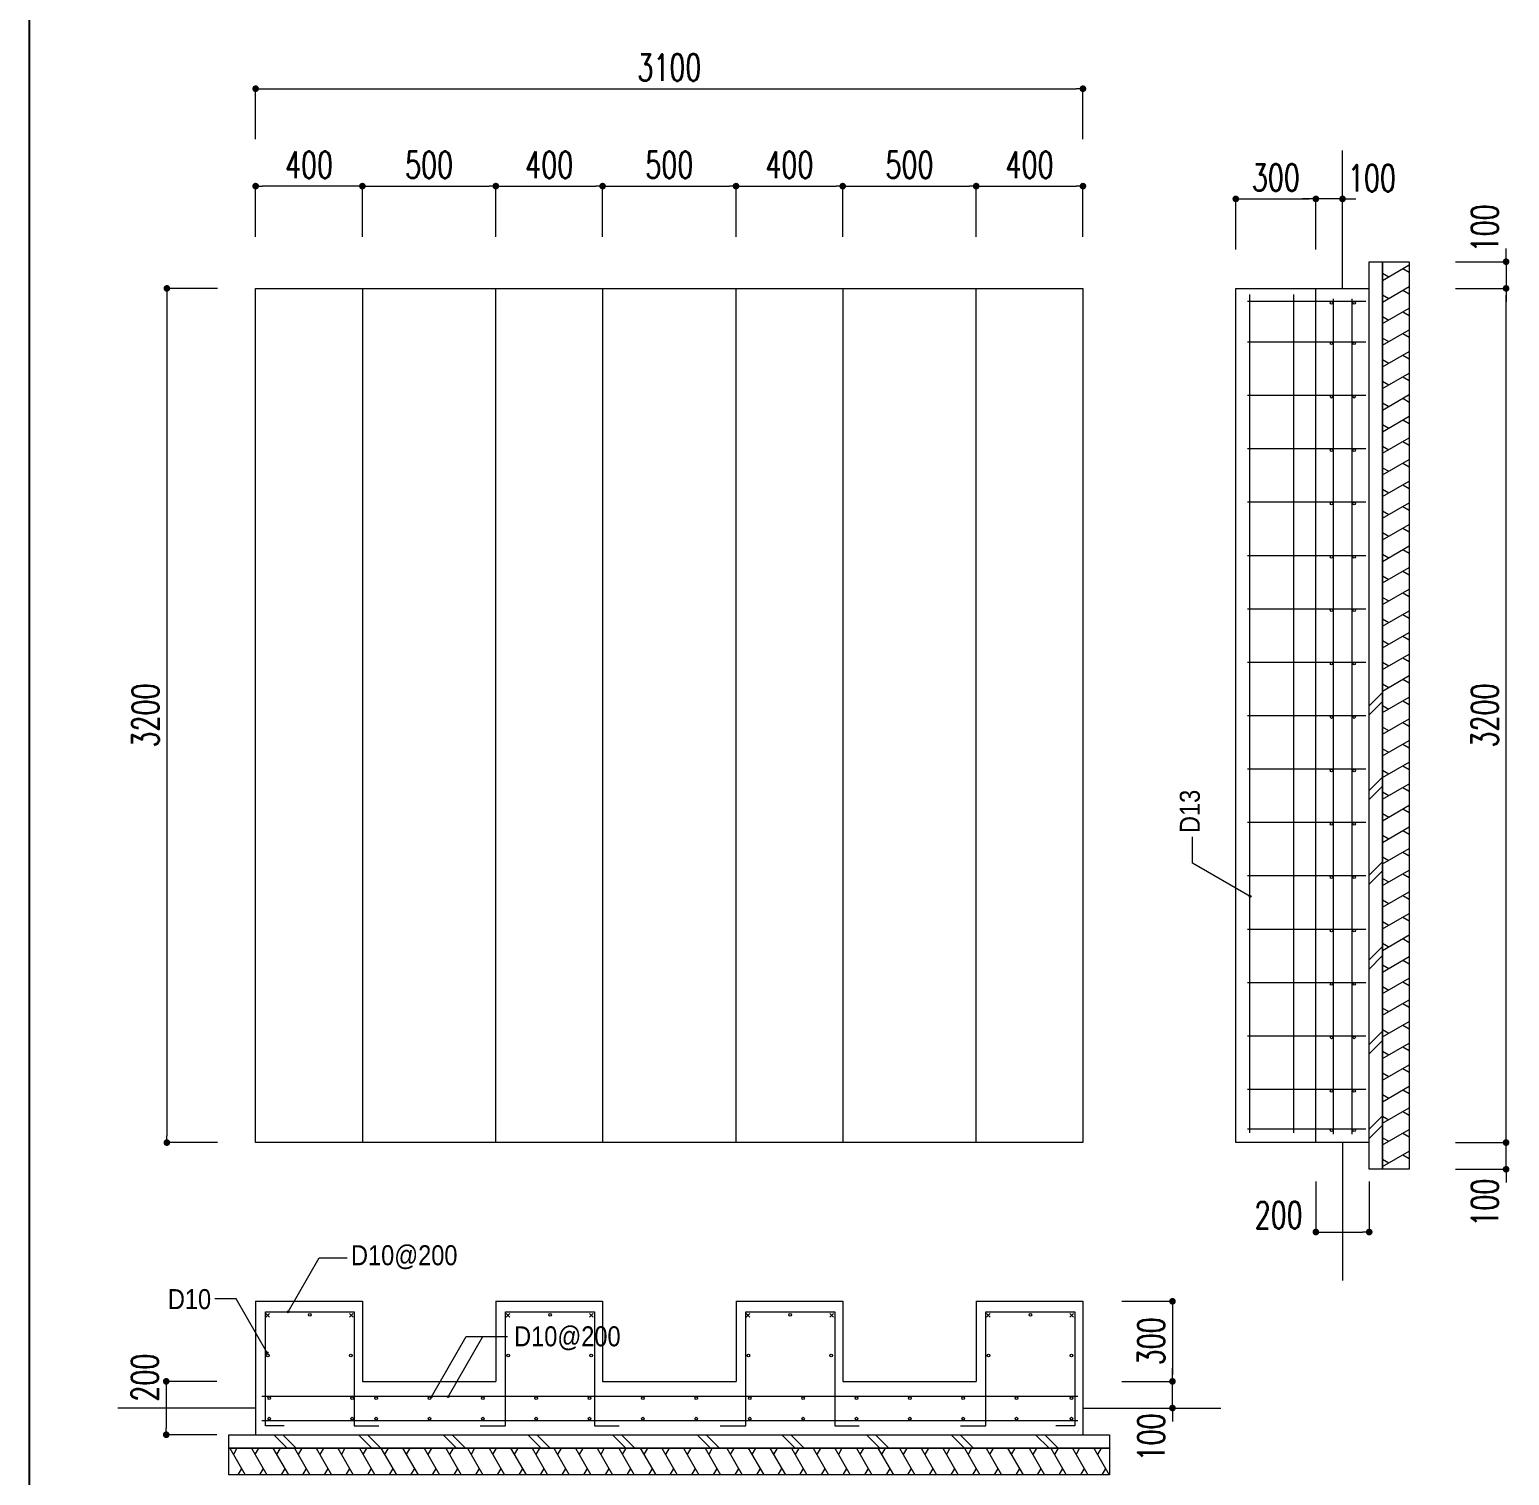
# Model space of a CAD drawing. Header units: millimetres. Extents: x 3721 to 423725, y 3529 to 115772.
# Drawn here: x 118230 to 140410, y 70087 to 91752 of the extents above; entities that cross this region are included whole.
import ezdxf
from ezdxf.enums import TextEntityAlignment as Align

# ---------------------------------------------------------------- set-up
doc = ezdxf.new("R2010")
doc.units = ezdxf.units.MM
doc.header["$LTSCALE"] = 0.2
doc.header["$PDMODE"] = 1
doc.linetypes.add('HIDDEN', pattern=[0.375, 0.25, -0.125])
doc.layers.get('Defpoints').update_dxf_attribs({"color": 40})
doc.layers.add('A_タイトル枠', color=7, linetype='Continuous')
for name, color, linetype, lineweight, true_color in [('A_寸法', 1, 'Continuous', 9, 0xff0000), ('改修範囲', 1, 'Continuous', 9, 0xff0000), ('改修記述', 1, 'Continuous', 9, 0xff0000)]:
    doc.layers.add(name, color=color, linetype=linetype, lineweight=lineweight, true_color=true_color)
doc.styles.add('Dim', font='simplex.shx', dxfattribs={"width": 0.7, "bigfont": 'extfont2.shx'})
doc.styles.add('スタイル1', font='MS PGothic.ttf')
doc.dimstyles.new('1-200', dxfattribs={"dimscale": 200, "dimtxt": 3, "dimasz": 1, "dimexe": 1, "dimexo": 1, "dimgap": 1, "dimtad": 1, "dimdec": 0, "dimtxsty": 'Dim', "dimblk": 'DOT', "dimcen": 2.5, "dimadec": 0, "dimazin": 0, "dimtfac": 1, "dimtdec": 0, "dimtix": 1, "dimtmove": 2, "dimatfit": 3, "dimldrblk": '引出線', "dimfxl": 1, "dimlwd": -1, "dimlwe": -1, "dimarcsym": 0})

# ---------------------------------------------------------------- blocks, each defined once
blk = doc.blocks.new('_Dot')
at = {"color": 0, "linetype": 'ByBlock', "lineweight": -2}
blk.add_line((-0.5, 0), (-1, 0), dxfattribs=at)
at = {"color": 0, "linetype": 'ByBlock', "const_width": 0.5}
blk.add_lwpolyline([(-0.25, 0, 1), (0.25, 0, 1)], format="xyb", close=True, dxfattribs=at)
blk = doc.blocks.new('*D66')
at = {"layer": 'A_寸法', "color": 1, "true_color": 0xff0000, "transparency": 16777216}
for p, q in [((121618, 90108), (121618, 90866)), ((121718, 90866), (133918, 90866)), ((134018, 90108), (134018, 90866))]:
    blk.add_line(p, q, dxfattribs=at)
at = {"layer": 'Defpoints', "color": 0, "transparency": 16777216}
for p in [(134018, 90866), (121618, 90108), (134018, 90108)]:
    blk.add_point(p, dxfattribs=at)
at = {"layer": 'A_寸法', "color": 1, "true_color": 0xff0000, "transparency": 16777216, "xscale": 100, "yscale": 100, "zscale": 100, "rotation": 180}
blk.add_blockref('_Dot', (121618, 90866), dxfattribs=at)
at = {"layer": 'A_寸法', "color": 1, "true_color": 0xff0000, "transparency": 16777216, "xscale": 100, "yscale": 100, "zscale": 100}
blk.add_blockref('_Dot', (134018, 90866), dxfattribs=at)
at = {"layer": 'A_寸法', "color": 1, "true_color": 0xff0000, "transparency": 16777216, "insert": (127818, 91186), "char_height": 400, "attachment_point": 5, "style": 'Dim'}
blk.add_mtext('3100', dxfattribs=at)
blk = doc.blocks.new('引出線')
at = {"color": 0, "linetype": 'ByBlock'}
for points in [[(0, 0), (-1.96, -0.4)], [(-1, 0), (0, 0)]]:
    blk.add_lwpolyline(points, dxfattribs=at)
blk = doc.blocks.new('*D67')
at = {"layer": 'A_寸法', "color": 0, "transparency": 16777216}
for p, q in [((121618, 88648), (121618, 89406)), ((123118, 89406), (121718, 89406)), ((123218, 88648), (123218, 89406))]:
    blk.add_line(p, q, dxfattribs=at)
at = {"layer": 'Defpoints', "color": 0, "transparency": 16777216}
for p in [(121618, 89406), (121618, 88648), (123218, 88648)]:
    blk.add_point(p, dxfattribs=at)
at = {"layer": 'A_寸法', "color": 0, "transparency": 16777216, "xscale": 100, "yscale": 100, "zscale": 100, "rotation": 180}
blk.add_blockref('_Dot', (121618, 89406), dxfattribs=at)
at = {"layer": 'A_寸法', "color": 0, "transparency": 16777216, "xscale": 100, "yscale": 100, "zscale": 100}
blk.add_blockref('_Dot', (123218, 89406), dxfattribs=at)
at = {"layer": 'A_寸法', "color": 0, "transparency": 16777216, "insert": (122418, 89726), "char_height": 400, "attachment_point": 5, "style": 'Dim'}
blk.add_mtext('400', dxfattribs=at)
blk = doc.blocks.new('*D68')
at = {"layer": 'A_寸法', "color": 0, "transparency": 16777216}
for p, q in [((123218, 88648), (123218, 89406)), ((123318, 89406), (125118, 89406)), ((125218, 88648), (125218, 89406))]:
    blk.add_line(p, q, dxfattribs=at)
at = {"layer": 'Defpoints', "color": 0, "transparency": 16777216}
for p in [(125218, 89406), (123218, 88648), (125218, 88648)]:
    blk.add_point(p, dxfattribs=at)
at = {"layer": 'A_寸法', "color": 0, "transparency": 16777216, "xscale": 100, "yscale": 100, "zscale": 100, "rotation": 180}
blk.add_blockref('_Dot', (123218, 89406), dxfattribs=at)
at = {"layer": 'A_寸法', "color": 0, "transparency": 16777216, "xscale": 100, "yscale": 100, "zscale": 100}
blk.add_blockref('_Dot', (125218, 89406), dxfattribs=at)
at = {"layer": 'A_寸法', "color": 0, "transparency": 16777216, "insert": (124218, 89726), "char_height": 400, "attachment_point": 5, "style": 'Dim'}
blk.add_mtext('500', dxfattribs=at)
blk = doc.blocks.new('*D69')
at = {"layer": 'A_寸法', "color": 0, "transparency": 16777216}
for p, q in [((125218, 88648), (125218, 89406)), ((125318, 89406), (126718, 89406)), ((126818, 88648), (126818, 89406))]:
    blk.add_line(p, q, dxfattribs=at)
at = {"layer": 'Defpoints', "color": 0, "transparency": 16777216}
for p in [(126818, 89406), (125218, 88648), (126818, 88648)]:
    blk.add_point(p, dxfattribs=at)
at = {"layer": 'A_寸法', "color": 0, "transparency": 16777216, "xscale": 100, "yscale": 100, "zscale": 100, "rotation": 180}
blk.add_blockref('_Dot', (125218, 89406), dxfattribs=at)
at = {"layer": 'A_寸法', "color": 0, "transparency": 16777216, "xscale": 100, "yscale": 100, "zscale": 100}
blk.add_blockref('_Dot', (126818, 89406), dxfattribs=at)
at = {"layer": 'A_寸法', "color": 0, "transparency": 16777216, "insert": (126018, 89726), "char_height": 400, "attachment_point": 5, "style": 'Dim'}
blk.add_mtext('400', dxfattribs=at)
blk = doc.blocks.new('*D70')
at = {"layer": 'A_寸法', "color": 0, "transparency": 16777216}
for p, q in [((126818, 88648), (126818, 89406)), ((126918, 89406), (128718, 89406)), ((128818, 88648), (128818, 89406))]:
    blk.add_line(p, q, dxfattribs=at)
at = {"layer": 'Defpoints', "color": 0, "transparency": 16777216}
for p in [(128818, 89406), (126818, 88648), (128818, 88648)]:
    blk.add_point(p, dxfattribs=at)
at = {"layer": 'A_寸法', "color": 0, "transparency": 16777216, "xscale": 100, "yscale": 100, "zscale": 100, "rotation": 180}
blk.add_blockref('_Dot', (126818, 89406), dxfattribs=at)
at = {"layer": 'A_寸法', "color": 0, "transparency": 16777216, "xscale": 100, "yscale": 100, "zscale": 100}
blk.add_blockref('_Dot', (128818, 89406), dxfattribs=at)
at = {"layer": 'A_寸法', "color": 0, "transparency": 16777216, "insert": (127818, 89726), "char_height": 400, "attachment_point": 5, "style": 'Dim'}
blk.add_mtext('500', dxfattribs=at)
blk = doc.blocks.new('*D71')
at = {"layer": 'A_寸法', "color": 0, "transparency": 16777216}
for p, q in [((128818, 88648), (128818, 89406)), ((128918, 89406), (130318, 89406)), ((130418, 88648), (130418, 89406))]:
    blk.add_line(p, q, dxfattribs=at)
at = {"layer": 'Defpoints', "color": 0, "transparency": 16777216}
for p in [(130418, 89406), (128818, 88648), (130418, 88648)]:
    blk.add_point(p, dxfattribs=at)
at = {"layer": 'A_寸法', "color": 0, "transparency": 16777216, "xscale": 100, "yscale": 100, "zscale": 100, "rotation": 180}
blk.add_blockref('_Dot', (128818, 89406), dxfattribs=at)
at = {"layer": 'A_寸法', "color": 0, "transparency": 16777216, "xscale": 100, "yscale": 100, "zscale": 100}
blk.add_blockref('_Dot', (130418, 89406), dxfattribs=at)
at = {"layer": 'A_寸法', "color": 0, "transparency": 16777216, "insert": (129618, 89726), "char_height": 400, "attachment_point": 5, "style": 'Dim'}
blk.add_mtext('400', dxfattribs=at)
blk = doc.blocks.new('*D72')
at = {"layer": 'A_寸法', "color": 0, "transparency": 16777216}
for p, q in [((130418, 88648), (130418, 89406)), ((130518, 89406), (132318, 89406)), ((132418, 88648), (132418, 89406))]:
    blk.add_line(p, q, dxfattribs=at)
at = {"layer": 'Defpoints', "color": 0, "transparency": 16777216}
for p in [(132418, 89406), (130418, 88648), (132418, 88648)]:
    blk.add_point(p, dxfattribs=at)
at = {"layer": 'A_寸法', "color": 0, "transparency": 16777216, "xscale": 100, "yscale": 100, "zscale": 100, "rotation": 180}
blk.add_blockref('_Dot', (130418, 89406), dxfattribs=at)
at = {"layer": 'A_寸法', "color": 0, "transparency": 16777216, "xscale": 100, "yscale": 100, "zscale": 100}
blk.add_blockref('_Dot', (132418, 89406), dxfattribs=at)
at = {"layer": 'A_寸法', "color": 0, "transparency": 16777216, "insert": (131418, 89726), "char_height": 400, "attachment_point": 5, "style": 'Dim'}
blk.add_mtext('500', dxfattribs=at)
blk = doc.blocks.new('*D73')
at = {"layer": 'A_寸法', "color": 0, "transparency": 16777216}
for p, q in [((132418, 88648), (132418, 89406)), ((132518, 89406), (133918, 89406)), ((134018, 88648), (134018, 89406))]:
    blk.add_line(p, q, dxfattribs=at)
at = {"layer": 'Defpoints', "color": 0, "transparency": 16777216}
for p in [(134018, 89406), (132418, 88648), (134018, 88648)]:
    blk.add_point(p, dxfattribs=at)
at = {"layer": 'A_寸法', "color": 0, "transparency": 16777216, "xscale": 100, "yscale": 100, "zscale": 100, "rotation": 180}
blk.add_blockref('_Dot', (132418, 89406), dxfattribs=at)
at = {"layer": 'A_寸法', "color": 0, "transparency": 16777216, "xscale": 100, "yscale": 100, "zscale": 100}
blk.add_blockref('_Dot', (134018, 89406), dxfattribs=at)
at = {"layer": 'A_寸法', "color": 0, "transparency": 16777216, "insert": (133218, 89726), "char_height": 400, "attachment_point": 5, "style": 'Dim'}
blk.add_mtext('400', dxfattribs=at)
blk = doc.blocks.new('*D74')
at = {"layer": 'A_寸法', "color": 0, "transparency": 16777216}
for p, q in [((121045, 87874), (120287, 87874)), ((120287, 87774), (120287, 75174)), ((121045, 75074), (120287, 75074))]:
    blk.add_line(p, q, dxfattribs=at)
at = {"layer": 'Defpoints', "color": 0, "transparency": 16777216}
for p in [(121045, 87874), (120287, 75074), (121045, 75074)]:
    blk.add_point(p, dxfattribs=at)
at = {"layer": 'A_寸法', "color": 0, "transparency": 16777216, "xscale": 100, "yscale": 100, "zscale": 100}
for p, rotation in [((120287, 87874), 90), ((120287, 75074), 270)]:
    blk.add_blockref('_Dot', p, dxfattribs=dict(at, rotation=rotation))
at = {"layer": 'A_寸法', "color": 0, "transparency": 16777216, "insert": (119967, 81474), "char_height": 400, "attachment_point": 5, "rotation": 90, "style": 'Dim'}
blk.add_mtext('3200', dxfattribs=at)
blk = doc.blocks.new('*D84')
at = {"layer": 'A_寸法', "color": 0, "transparency": 16777216}
for p, q in [((121036, 71496), (120278, 71496)), ((120278, 71396), (120278, 70796)), ((121036, 70696), (120278, 70696))]:
    blk.add_line(p, q, dxfattribs=at)
at = {"layer": 'Defpoints', "color": 0, "transparency": 16777216}
for p in [(121036, 71496), (120278, 70696), (121036, 70696)]:
    blk.add_point(p, dxfattribs=at)
at = {"layer": 'A_寸法', "color": 0, "transparency": 16777216, "xscale": 100, "yscale": 100, "zscale": 100}
for p, rotation in [((120278, 71496), 90), ((120278, 70696), 270)]:
    blk.add_blockref('_Dot', p, dxfattribs=dict(at, rotation=rotation))
at = {"layer": 'A_寸法', "color": 0, "transparency": 16777216, "insert": (119958, 71552), "char_height": 400, "attachment_point": 5, "rotation": 90, "style": 'Dim'}
blk.add_mtext('200', dxfattribs=at)
blk = doc.blocks.new('*D85')
at = {"layer": 'A_寸法', "color": 0, "transparency": 16777216}
for p, q in [((135360, 71596), (135360, 71696)), ((134602, 71496), (135360, 71496)), ((135360, 71096), (135360, 71496)), ((134602, 71096), (135360, 71096)), ((135360, 70996), (135360, 70896))]:
    blk.add_line(p, q, dxfattribs=at)
at = {"layer": 'Defpoints', "color": 0, "transparency": 16777216}
for p in [(134602, 71496), (135360, 71496), (134602, 71096)]:
    blk.add_point(p, dxfattribs=at)
at = {"layer": 'A_寸法', "color": 0, "transparency": 16777216, "xscale": 100, "yscale": 100, "zscale": 100}
for p, rotation in [((135360, 71496), 270), ((135360, 71096), 90)]:
    blk.add_blockref('_Dot', p, dxfattribs=dict(at, rotation=rotation))
at = {"layer": 'A_寸法', "color": 0, "transparency": 16777216, "insert": (135040, 70656), "char_height": 400, "attachment_point": 5, "rotation": 90, "style": 'Dim'}
blk.add_mtext('100', dxfattribs=at)
blk = doc.blocks.new('*D86')
at = {"layer": 'A_寸法', "color": 0, "transparency": 16777216}
for p, q in [((134602, 72696), (135360, 72696)), ((135360, 72596), (135360, 71596)), ((134602, 71496), (135360, 71496))]:
    blk.add_line(p, q, dxfattribs=at)
at = {"layer": 'Defpoints', "color": 0, "transparency": 16777216}
for p in [(134602, 72696), (134602, 71496), (135360, 71496)]:
    blk.add_point(p, dxfattribs=at)
at = {"layer": 'A_寸法', "color": 0, "transparency": 16777216, "xscale": 100, "yscale": 100, "zscale": 100}
for p, rotation in [((135360, 72696), 90), ((135360, 71496), 270)]:
    blk.add_blockref('_Dot', p, dxfattribs=dict(at, rotation=rotation))
at = {"layer": 'A_寸法', "color": 0, "transparency": 16777216, "insert": (135040, 72096), "char_height": 400, "attachment_point": 5, "rotation": 90, "style": 'Dim'}
blk.add_mtext('300', dxfattribs=at)
blk = doc.blocks.new('*D78')
at = {"layer": 'A_寸法', "color": 0, "transparency": 16777216}
for p, q in [((139602, 87874), (140360, 87874)), ((140360, 75174), (140360, 87774)), ((139602, 75074), (140360, 75074))]:
    blk.add_line(p, q, dxfattribs=at)
at = {"layer": 'Defpoints', "color": 0, "transparency": 16777216}
for p in [(139602, 87874), (140360, 87874), (139602, 75074)]:
    blk.add_point(p, dxfattribs=at)
at = {"layer": 'A_寸法', "color": 0, "transparency": 16777216, "xscale": 100, "yscale": 100, "zscale": 100}
for p, rotation in [((140360, 87874), 90), ((140360, 75074), 270)]:
    blk.add_blockref('_Dot', p, dxfattribs=dict(at, rotation=rotation))
at = {"layer": 'A_寸法', "color": 0, "transparency": 16777216, "insert": (140040, 81474), "char_height": 400, "attachment_point": 5, "rotation": 90, "style": 'Dim'}
blk.add_mtext('3200', dxfattribs=at)
blk = doc.blocks.new('*D79')
at = {"layer": 'A_寸法', "color": 0, "transparency": 16777216}
for p, q in [((140360, 75174), (140360, 75274)), ((139602, 75074), (140360, 75074)), ((140360, 74674), (140360, 75074)), ((139602, 74674), (140360, 74674)), ((140360, 74574), (140360, 74474))]:
    blk.add_line(p, q, dxfattribs=at)
at = {"layer": 'Defpoints', "color": 0, "transparency": 16777216}
for p in [(139602, 75074), (140360, 75074), (139602, 74674)]:
    blk.add_point(p, dxfattribs=at)
at = {"layer": 'A_寸法', "color": 0, "transparency": 16777216, "xscale": 100, "yscale": 100, "zscale": 100}
for p, rotation in [((140360, 75074), 270), ((140360, 74674), 90)]:
    blk.add_blockref('_Dot', p, dxfattribs=dict(at, rotation=rotation))
at = {"layer": 'A_寸法', "color": 0, "transparency": 16777216, "insert": (140040, 74174), "char_height": 400, "attachment_point": 5, "rotation": 90, "style": 'Dim'}
blk.add_mtext('100', dxfattribs=at)
blk = doc.blocks.new('*D80')
at = {"layer": 'A_寸法', "color": 0, "transparency": 16777216}
for p, q in [((140360, 88374), (140360, 88474)), ((139602, 88274), (140360, 88274)), ((140360, 88274), (140360, 87874)), ((139602, 87874), (140360, 87874)), ((140360, 87774), (140360, 87674))]:
    blk.add_line(p, q, dxfattribs=at)
at = {"layer": 'Defpoints', "color": 0, "transparency": 16777216}
for p in [(139602, 88274), (139602, 87874), (140360, 87874)]:
    blk.add_point(p, dxfattribs=at)
at = {"layer": 'A_寸法', "color": 0, "transparency": 16777216, "xscale": 100, "yscale": 100, "zscale": 100}
for p, rotation in [((140360, 88274), 270), ((140360, 87874), 90)]:
    blk.add_blockref('_Dot', p, dxfattribs=dict(at, rotation=rotation))
at = {"layer": 'A_寸法', "color": 0, "transparency": 16777216, "insert": (140040, 88774), "char_height": 400, "attachment_point": 5, "rotation": 90, "style": 'Dim'}
blk.add_mtext('100', dxfattribs=at)
blk = doc.blocks.new('*D81')
at = {"layer": 'A_寸法', "color": 0, "transparency": 16777216}
for p, q in [((137409, 89215), (137309, 89215)), ((137509, 88457), (137509, 89215)), ((137909, 89215), (137509, 89215)), ((137909, 88457), (137909, 89215)), ((138009, 89215), (138109, 89215))]:
    blk.add_line(p, q, dxfattribs=at)
at = {"layer": 'Defpoints', "color": 0, "transparency": 16777216}
for p in [(137509, 89215), (137509, 88457), (137909, 88457)]:
    blk.add_point(p, dxfattribs=at)
at = {"layer": 'A_寸法', "color": 0, "transparency": 16777216, "xscale": 100, "yscale": 100, "zscale": 100}
blk.add_blockref('_Dot', (137509, 89215), dxfattribs=at)
at = {"layer": 'A_寸法', "color": 0, "transparency": 16777216, "xscale": 100, "yscale": 100, "zscale": 100, "rotation": 180}
blk.add_blockref('_Dot', (137909, 89215), dxfattribs=at)
at = {"layer": 'A_寸法', "color": 0, "transparency": 16777216, "insert": (138349, 89527), "char_height": 400, "attachment_point": 5, "style": 'Dim'}
blk.add_mtext('100', dxfattribs=at)
blk = doc.blocks.new('*D82')
at = {"layer": 'A_寸法', "color": 0, "transparency": 16777216}
for p, q in [((136309, 88457), (136309, 89215)), ((136409, 89215), (137409, 89215)), ((137509, 88457), (137509, 89215))]:
    blk.add_line(p, q, dxfattribs=at)
at = {"layer": 'Defpoints', "color": 0, "transparency": 16777216}
for p in [(137509, 89215), (136309, 88457), (137509, 88457)]:
    blk.add_point(p, dxfattribs=at)
at = {"layer": 'A_寸法', "color": 0, "transparency": 16777216, "xscale": 100, "yscale": 100, "zscale": 100, "rotation": 180}
blk.add_blockref('_Dot', (136309, 89215), dxfattribs=at)
at = {"layer": 'A_寸法', "color": 0, "transparency": 16777216, "xscale": 100, "yscale": 100, "zscale": 100}
blk.add_blockref('_Dot', (137509, 89215), dxfattribs=at)
at = {"layer": 'A_寸法', "color": 0, "transparency": 16777216, "insert": (136909, 89535), "char_height": 400, "attachment_point": 5, "style": 'Dim'}
blk.add_mtext('300', dxfattribs=at)
blk = doc.blocks.new('*D83')
at = {"layer": 'A_寸法', "color": 0, "transparency": 16777216}
for p, q in [((137509, 74492), (137509, 73734)), ((138309, 74492), (138309, 73734)), ((137609, 73734), (138209, 73734))]:
    blk.add_line(p, q, dxfattribs=at)
at = {"layer": 'Defpoints', "color": 0, "transparency": 16777216}
for p in [(137509, 74492), (138309, 74492), (138309, 73734)]:
    blk.add_point(p, dxfattribs=at)
at = {"layer": 'A_寸法', "color": 0, "transparency": 16777216, "xscale": 100, "yscale": 100, "zscale": 100, "rotation": 180}
blk.add_blockref('_Dot', (137509, 73734), dxfattribs=at)
at = {"layer": 'A_寸法', "color": 0, "transparency": 16777216, "xscale": 100, "yscale": 100, "zscale": 100}
blk.add_blockref('_Dot', (138309, 73734), dxfattribs=at)
at = {"layer": 'A_寸法', "color": 0, "transparency": 16777216, "insert": (136951, 73988), "char_height": 400, "attachment_point": 5, "style": 'Dim'}
blk.add_mtext('200', dxfattribs=at)

msp = doc.modelspace()

# ---------------------------------------------------------------- hatches: boundary and pattern name
at = {"layer": '改修範囲', "transparency": 33554687}
h = msp.add_hatch(color=256, dxfattribs=at)
h.dxf.hatch_style = 1
h.paths.add_polyline_path([(136512.3, 78770.3, 0.5773503), (136524, 78750.1), (136524, 78763.6)])
h.paths.add_polyline_path([(136512.3, 78770.3), (136524, 78763.6), (136524, 78777.1, 0.2679492)])
h.paths.add_polyline_path([(136524, 78777.1), (136524, 78763.6), (136524, 78750.1, 1)])
h = msp.add_hatch(color=256, dxfattribs=at)
h.dxf.hatch_style = 1
h.paths.add_polyline_path([(122110.3, 72549.2, 0.5773503), (122090.1, 72537.5), (122103.6, 72537.5)])
h.paths.add_polyline_path([(122110.3, 72549.2), (122103.6, 72537.5), (122117.1, 72537.5, 0.2679492)])
h.paths.add_polyline_path([(122117.1, 72537.5), (122103.6, 72537.5), (122090.1, 72537.5, 1)])
h = msp.add_hatch(color=256, dxfattribs=at)
h.dxf.hatch_style = 1
h.paths.add_polyline_path([(121785.2, 71934.5, -0.5773503), (121805.5, 71922.8), (121792, 71922.8)])
h.paths.add_polyline_path([(121785.2, 71934.5), (121792, 71922.8), (121778.5, 71922.8, -0.2679492)])
h.paths.add_polyline_path([(121778.5, 71922.8), (121792, 71922.8), (121805.5, 71922.8, -1)])
h = msp.add_hatch(color=256, dxfattribs=at)
h.dxf.hatch_style = 1
h.paths.add_polyline_path([(124260.4, 71278.3, 0.5773503), (124240.2, 71266.6), (124253.7, 71266.6)])
h.paths.add_polyline_path([(124260.4, 71278.3), (124253.7, 71266.6), (124267.2, 71266.6, 0.2679492)])
h.paths.add_polyline_path([(124267.2, 71266.6), (124253.7, 71266.6), (124240.2, 71266.6, 1)])
h = msp.add_hatch(color=256, dxfattribs=at)
h.dxf.hatch_style = 1
h.paths.add_polyline_path([(124510.5, 71278.3, 0.5773503), (124490.3, 71266.6), (124503.8, 71266.6)])
h.paths.add_polyline_path([(124510.5, 71278.3), (124503.8, 71266.6), (124517.3, 71266.6, 0.2679492)])
h.paths.add_polyline_path([(124517.3, 71266.6), (124503.8, 71266.6), (124490.3, 71266.6, 1)])

# ---------------------------------------------------------------- linework, layer by layer
at = {"layer": 'A_タイトル枠', "color": 5, "linetype": 'Continuous'}
msp.add_line((118229.8, 6849.5), (118229.8, 115772.4), dxfattribs=at)
at = {"layer": '改修範囲'}
for p, q in [((137908.9, 87873.8), (137908.9, 89939.8)), ((138508.9, 87993.8), (138908.9, 88224.7)), ((138508.9, 88101.8), (138602.5, 88047.8)), ((138813.7, 88169.7), (138908.9, 88114.7)), ((136308.9, 87873.8), (138308.9, 87873.8)), ((136308.9, 75073.8), (136308.9, 87873.8)), ((138508.9, 87669.9), (138908.9, 87900.8)), ((138813.7, 87845.8), (138908.9, 87790.8)), ((136483.6, 87681.6), (138256, 87681.6)), ((136520.5, 75217.8), (136520.5, 87781)), ((137179.5, 75217.8), (137179.5, 87781)), ((137772.3, 75198), (137772.3, 87718)), ((138053.2, 75198), (138053.2, 87718)), ((138508.9, 87778), (138602.5, 87723.9)), ((138508.9, 87346), (138908.9, 87577)), ((138508.9, 87454.1), (138602.5, 87400.1)), ((138813.7, 87522), (138908.9, 87467)), ((138508.9, 87022.2), (138908.9, 87253.1)), ((138813.7, 87198.1), (138908.9, 87143.1)), ((136483.6, 87073.8), (138256, 87073.8)), ((138508.9, 87130.2), (138602.5, 87076.2)), ((138508.9, 86698.3), (138908.9, 86929.2)), ((138508.9, 86806.4), (138602.5, 86752.3)), ((138813.7, 86874.2), (138908.9, 86819.2)), ((138508.9, 86374.4), (138908.9, 86605.4)), ((138813.7, 86550.4), (138908.9, 86495.4)), ((138508.9, 86482.5), (138602.5, 86428.5)), ((138508.9, 86050.6), (138908.9, 86281.5)), ((136483.6, 86273.8), (138256, 86273.8)), ((138508.9, 86158.6), (138602.5, 86104.6)), ((138813.7, 86226.5), (138908.9, 86171.5)), ((138508.9, 85726.7), (138908.9, 85957.6)), ((138813.7, 85902.6), (138908.9, 85847.6)), ((138508.9, 85834.8), (138602.5, 85780.7)), ((138508.9, 85402.8), (138908.9, 85633.8)), ((136483.6, 85473.8), (138256, 85473.8)), ((138508.9, 85510.9), (138602.5, 85456.9)), ((138813.7, 85578.8), (138908.9, 85523.8)), ((138508.9, 85079), (138908.9, 85309.9)), ((138508.9, 85187), (138602.5, 85133)), ((138813.7, 85254.9), (138908.9, 85199.9)), ((138508.9, 84755.1), (138908.9, 84986)), ((138508.9, 84863.1), (138602.5, 84809.1)), ((138813.7, 84931), (138908.9, 84876)), ((136483.6, 84673.8), (138256, 84673.8)), ((138508.9, 84431.2), (138908.9, 84662.2)), ((138508.9, 84539.3), (138602.5, 84485.2)), ((138813.7, 84607.2), (138908.9, 84552.2)), ((138508.9, 84107.3), (138908.9, 84338.3)), ((138508.9, 84215.4), (138602.5, 84161.4)), ((138813.7, 84283.3), (138908.9, 84228.3)), ((136483.6, 83873.8), (138256, 83873.8)), ((138508.9, 83783.5), (138908.9, 84014.4)), ((138508.9, 83891.5), (138602.5, 83837.5)), ((138813.7, 83959.4), (138908.9, 83904.4)), ((138508.9, 83459.6), (138908.9, 83690.6)), ((138813.7, 83635.5), (138908.9, 83580.5)), ((138508.9, 83567.7), (138602.5, 83513.6)), ((138508.9, 83135.7), (138908.9, 83366.7)), ((138508.9, 83243.8), (138602.5, 83189.8)), ((138813.7, 83311.7), (138908.9, 83256.7)), ((136483.6, 83073.8), (138256, 83073.8)), ((138508.9, 82811.9), (138908.9, 83042.8)), ((138813.7, 82987.8), (138908.9, 82932.8)), ((138508.9, 82919.9), (138602.5, 82865.9)), ((138508.9, 82488), (138908.9, 82718.9)), ((138508.9, 82596.1), (138602.5, 82542)), ((138813.7, 82663.9), (138908.9, 82608.9)), ((138508.9, 82164.1), (138908.9, 82395.1)), ((138813.7, 82340.1), (138908.9, 82285.1)), ((136483.6, 82273.8), (138256, 82273.8)), ((138508.9, 82272.2), (138602.5, 82218.2)), ((138508.9, 81840.3), (138908.9, 82071.2)), ((138508.9, 81948.3), (138602.5, 81894.3)), ((138813.7, 82016.2), (138908.9, 81961.2)), ((138308.9, 81617.3), (138508.9, 81817.3)), ((138308.9, 81482), (138508.9, 81682)), ((138508.9, 81516.4), (138908.9, 81747.3)), ((138508.9, 81624.5), (138602.5, 81570.4)), ((138813.7, 81692.3), (138908.9, 81637.3)), ((136483.6, 81473.8), (138256, 81473.8)), ((138508.9, 81192.5), (138908.9, 81423.5)), ((138508.9, 81300.6), (138602.5, 81246.6)), ((138813.7, 81368.5), (138908.9, 81313.5)), ((138508.9, 80868.7), (138908.9, 81099.6)), ((138508.9, 80976.7), (138602.5, 80922.7)), ((138813.7, 81044.6), (138908.9, 80989.6)), ((138508.9, 80544.8), (138908.9, 80775.7)), ((136483.6, 80673.8), (138256, 80673.8)), ((138308.9, 80348.4), (138508.9, 80548.4)), ((138508.9, 80652.9), (138602.5, 80598.8)), ((138813.7, 80720.7), (138908.9, 80665.7)), ((138308.9, 80213), (138508.9, 80413)), ((138508.9, 80220.9), (138908.9, 80451.9)), ((138508.9, 80329), (138602.5, 80275)), ((138813.7, 80396.9), (138908.9, 80341.9)), ((138508.9, 79897.1), (138908.9, 80128)), ((138813.7, 80073), (138908.9, 80018)), ((136483.6, 79873.8), (138256, 79873.8)), ((138508.9, 80005.1), (138602.5, 79951.1)), ((135659.6, 79262.6), (135659.6, 79657.2)), ((138508.9, 79573.2), (138908.9, 79804.1)), ((138508.9, 79681.2), (138602.5, 79627.2)), ((138813.7, 79749.1), (138908.9, 79694.1)), ((138508.9, 79249.3), (138908.9, 79480.3)), ((138813.7, 79425.3), (138908.9, 79370.3)), ((136524, 78763.6), (135659.6, 79262.6)), ((138308.9, 79079.5), (138508.9, 79279.5)), ((138508.9, 79357.4), (138602.5, 79303.4)), ((136483.6, 79073.8), (138256, 79073.8)), ((138308.9, 78944.1), (138508.9, 79144.1)), ((138508.9, 78925.5), (138908.9, 79156.4)), ((138508.9, 79033.5), (138602.5, 78979.5)), ((138813.7, 79101.4), (138908.9, 79046.4)), ((138508.9, 78601.6), (138908.9, 78832.5)), ((138813.7, 78777.5), (138908.9, 78722.5)), ((138508.9, 78709.6), (138602.5, 78655.6)), ((138508.9, 78277.7), (138908.9, 78508.7)), ((138508.9, 78385.8), (138602.5, 78331.7)), ((138813.7, 78453.7), (138908.9, 78398.7)), ((136483.6, 78273.8), (138256, 78273.8)), ((138508.9, 77953.8), (138908.9, 78184.8)), ((138813.7, 78129.8), (138908.9, 78074.8)), ((138308.9, 77810.6), (138508.9, 78010.6)), ((138308.9, 77675.2), (138508.9, 77875.2)), ((138508.9, 78061.9), (138602.5, 78007.9)), ((138508.9, 77630), (138908.9, 77860.9)), ((138508.9, 77738), (138602.5, 77684)), ((138813.7, 77805.9), (138908.9, 77750.9)), ((136483.6, 77473.8), (138256, 77473.8)), ((138508.9, 77306.1), (138908.9, 77537)), ((138508.9, 77414.2), (138602.5, 77360.1)), ((138813.7, 77482), (138908.9, 77427)), ((138508.9, 76982.2), (138908.9, 77213.2)), ((138508.9, 77090.3), (138602.5, 77036.3)), ((138813.7, 77158.2), (138908.9, 77103.2)), ((138508.9, 76658.4), (138908.9, 76889.3)), ((138508.9, 76766.4), (138602.5, 76712.4)), ((138813.7, 76834.3), (138908.9, 76779.3)), ((136483.6, 76673.8), (138256, 76673.8)), ((138308.9, 76541.7), (138508.9, 76741.7)), ((138308.9, 76406.3), (138508.9, 76606.3)), ((138508.9, 76334.5), (138908.9, 76565.4)), ((138508.9, 76442.6), (138602.5, 76388.5)), ((138813.7, 76510.4), (138908.9, 76455.4)), ((138508.9, 76010.6), (138908.9, 76241.6)), ((138508.9, 76118.7), (138602.5, 76064.7)), ((138813.7, 76186.6), (138908.9, 76131.6)), ((136483.6, 75873.8), (138256, 75873.8)), ((138508.9, 75686.8), (138908.9, 75917.7)), ((138813.7, 75862.7), (138908.9, 75807.7)), ((138508.9, 75794.8), (138602.5, 75740.8)), ((138308.9, 75272.8), (138508.9, 75472.8)), ((138508.9, 75362.9), (138908.9, 75593.8)), ((138508.9, 75471), (138602.5, 75416.9)), ((138813.7, 75538.8), (138908.9, 75483.8)), ((136483.6, 75281.6), (138256, 75281.6)), ((138308.9, 75137.4), (138508.9, 75337.4)), ((138508.9, 75039), (138908.9, 75270)), ((138813.7, 75215), (138908.9, 75160)), ((138308.9, 75073.8), (136308.9, 75073.8)), ((137908.9, 75073.8), (137908.9, 73007.7)), ((138508.9, 75147.1), (138602.5, 75093.1)), ((138508.9, 74715.2), (138908.9, 74946.1)), ((138508.9, 74823.2), (138602.5, 74769.2)), ((138813.7, 74891.1), (138908.9, 74836.1)), ((122103.6, 72537.5), (122570.4, 73346.1)), ((122570.4, 73346.1), (122991.9, 73346.1)), ((121325.2, 72731.4), (121005.5, 72731.4)), ((121792, 71922.8), (121325.2, 72731.4)), ((121618.2, 72695.7), (123218.2, 72695.7)), ((121618.2, 72695.7), (121618.2, 70695.7)), ((123218.2, 72695.7), (123218.2, 71495.7)), ((125218.2, 72695.7), (126818.2, 72695.7)), ((125218.2, 72695.7), (125218.2, 71495.7)), ((126818.2, 72695.7), (126818.2, 71495.7)), ((128818.2, 72695.7), (130418.2, 72695.7)), ((128818.2, 72695.7), (128818.2, 71495.7)), ((130418.2, 72695.7), (130418.2, 71495.7)), ((132418.2, 72695.7), (134018.2, 72695.7)), ((132418.2, 72695.7), (132418.2, 71495.7)), ((134018.2, 72695.7), (134018.2, 70695.7)), ((121770.7, 72511.9), (121826.1, 72456.5)), ((121826.1, 72511.9), (121770.7, 72456.5)), ((123022.3, 72511.9), (123077.7, 72456.5)), ((123077.7, 72511.9), (123022.3, 72456.5)), ((125370.7, 72511.9), (125426.1, 72456.5)), ((125426.1, 72511.9), (125370.7, 72456.5)), ((126622.3, 72511.9), (126677.7, 72456.5)), ((126677.7, 72511.9), (126622.3, 72456.5)), ((128970.7, 72511.9), (129026.1, 72456.5)), ((129026.1, 72511.9), (128970.7, 72456.5)), ((130222.3, 72511.9), (130277.7, 72456.5)), ((130277.7, 72511.9), (130222.3, 72456.5)), ((132570.7, 72511.9), (132626.1, 72456.5)), ((132626.1, 72511.9), (132570.7, 72456.5)), ((133822.3, 72511.9), (133877.7, 72456.5)), ((133877.7, 72511.9), (133822.3, 72456.5)), ((124253.7, 71266.6), (124774.6, 72168.9)), ((124503.8, 71266.6), (125024.7, 72168.9)), ((124774.6, 72168.9), (125392, 72168.9)), ((123218.2, 71495.7), (125218.2, 71495.7)), ((126818.2, 71495.7), (128818.2, 71495.7)), ((130418.2, 71495.7), (132418.2, 71495.7)), ((121711.5, 71272.1), (133943.7, 71272.1)), ((121618.2, 71095.7), (119552.1, 71095.7)), ((134018.2, 71095.7), (136084.3, 71095.7)), ((121711.5, 70910), (133943.7, 70910)), ((121618.2, 70695.7), (134018.2, 70695.7)), ((121889.1, 70695.7), (122089.1, 70495.7)), ((122024.5, 70695.7), (122224.5, 70495.7)), ((123158, 70695.7), (123358, 70495.7)), ((123293.4, 70695.7), (123493.4, 70495.7)), ((124426.9, 70695.7), (124626.9, 70495.7)), ((124562.3, 70695.7), (124762.3, 70495.7)), ((125695.8, 70695.7), (125895.8, 70495.7)), ((125831.2, 70695.7), (126031.2, 70495.7)), ((126964.8, 70695.7), (127164.8, 70495.7)), ((127100.1, 70695.7), (127300.1, 70495.7)), ((128233.7, 70695.7), (128433.7, 70495.7)), ((128369.1, 70695.7), (128569.1, 70495.7)), ((129502.6, 70695.7), (129702.6, 70495.7)), ((129638, 70695.7), (129838, 70495.7)), ((130771.5, 70695.7), (130971.5, 70495.7)), ((130906.9, 70695.7), (131106.9, 70495.7)), ((132040.4, 70695.7), (132240.4, 70495.7)), ((132175.8, 70695.7), (132375.8, 70495.7)), ((133309.3, 70695.7), (133509.3, 70495.7)), ((133444.7, 70695.7), (133644.7, 70495.7)), ((121229.6, 70495.7), (121460.6, 70095.7)), ((121337.7, 70495.7), (121283.7, 70402.1)), ((121553.5, 70495.7), (121784.4, 70095.7)), ((121661.6, 70495.7), (121607.5, 70402.1)), ((121877.4, 70495.7), (122108.3, 70095.7)), ((121985.4, 70495.7), (121931.4, 70402.1)), ((122201.2, 70495.7), (122432.2, 70095.7)), ((122309.3, 70495.7), (122255.3, 70402.1)), ((122525.1, 70495.7), (122756, 70095.7)), ((122633.2, 70495.7), (122579.1, 70402.1)), ((122849, 70495.7), (123079.9, 70095.7)), ((122957, 70495.7), (122903, 70402.1)), ((123172.8, 70495.7), (123403.8, 70095.7)), ((123280.9, 70495.7), (123226.9, 70402.1)), ((123496.7, 70495.7), (123727.6, 70095.7)), ((123604.8, 70495.7), (123550.7, 70402.1)), ((123820.6, 70495.7), (124051.5, 70095.7)), ((123928.6, 70495.7), (123874.6, 70402.1)), ((124144.4, 70495.7), (124375.4, 70095.7)), ((124252.5, 70495.7), (124198.5, 70402.1)), ((124468.3, 70495.7), (124699.3, 70095.7)), ((124576.4, 70495.7), (124522.3, 70402.1)), ((124792.2, 70495.7), (125023.1, 70095.7)), ((124900.2, 70495.7), (124846.2, 70402.1)), ((125116, 70495.7), (125347, 70095.7)), ((125224.1, 70495.7), (125170.1, 70402.1)), ((125439.9, 70495.7), (125670.9, 70095.7)), ((125548, 70495.7), (125493.9, 70402.1)), ((125763.8, 70495.7), (125994.7, 70095.7)), ((125871.8, 70495.7), (125817.8, 70402.1)), ((126087.7, 70495.7), (126318.6, 70095.7)), ((126195.7, 70495.7), (126141.7, 70402.1)), ((126411.5, 70495.7), (126642.5, 70095.7)), ((126519.6, 70495.7), (126465.6, 70402.1)), ((126735.4, 70495.7), (126966.3, 70095.7)), ((126843.5, 70495.7), (126789.4, 70402.1)), ((127059.3, 70495.7), (127290.2, 70095.7)), ((127167.3, 70495.7), (127113.3, 70402.1)), ((127383.1, 70495.7), (127614.1, 70095.7)), ((127491.2, 70495.7), (127437.2, 70402.1)), ((127707, 70495.7), (127937.9, 70095.7)), ((127815.1, 70495.7), (127761, 70402.1)), ((128030.9, 70495.7), (128261.8, 70095.7)), ((128138.9, 70495.7), (128084.9, 70402.1)), ((128354.7, 70495.7), (128585.7, 70095.7)), ((128462.8, 70495.7), (128408.8, 70402.1)), ((128678.6, 70495.7), (128909.5, 70095.7)), ((128786.7, 70495.7), (128732.6, 70402.1)), ((129002.5, 70495.7), (129233.4, 70095.7)), ((129110.5, 70495.7), (129056.5, 70402.1)), ((129326.3, 70495.7), (129557.3, 70095.7)), ((129434.4, 70495.7), (129380.4, 70402.1)), ((129650.2, 70495.7), (129881.1, 70095.7)), ((129758.3, 70495.7), (129704.2, 70402.1)), ((129974.1, 70495.7), (130205, 70095.7)), ((130082.1, 70495.7), (130028.1, 70402.1)), ((130297.9, 70495.7), (130528.9, 70095.7)), ((130406, 70495.7), (130352, 70402.1)), ((130621.8, 70495.7), (130852.8, 70095.7)), ((130729.9, 70495.7), (130675.8, 70402.1)), ((130945.7, 70495.7), (131176.6, 70095.7)), ((131053.7, 70495.7), (130999.7, 70402.1)), ((131269.6, 70495.7), (131500.5, 70095.7)), ((131377.6, 70495.7), (131323.6, 70402.1)), ((131593.4, 70495.7), (131824.4, 70095.7)), ((131701.5, 70495.7), (131647.5, 70402.1)), ((131917.3, 70495.7), (132148.2, 70095.7)), ((132025.3, 70495.7), (131971.3, 70402.1)), ((132241.2, 70495.7), (132472.1, 70095.7)), ((132349.2, 70495.7), (132295.2, 70402.1)), ((132565, 70495.7), (132796, 70095.7)), ((132673.1, 70495.7), (132619.1, 70402.1)), ((132888.9, 70495.7), (133119.8, 70095.7)), ((132997, 70495.7), (132942.9, 70402.1)), ((133212.8, 70495.7), (133443.7, 70095.7)), ((133320.8, 70495.7), (133266.8, 70402.1)), ((133536.6, 70495.7), (133767.6, 70095.7)), ((133644.7, 70495.7), (133590.7, 70402.1)), ((133860.5, 70495.7), (134091.4, 70095.7)), ((133968.6, 70495.7), (133914.5, 70402.1)), ((134180.6, 70495.7), (134411.6, 70095.7)), ((134288.7, 70495.7), (134234.6, 70402.1)), ((121405.6, 70191), (121350.6, 70095.7)), ((121729.4, 70191), (121674.4, 70095.7)), ((122053.3, 70191), (121998.3, 70095.7)), ((122377.2, 70191), (122322.2, 70095.7)), ((122701, 70191), (122646, 70095.7)), ((123024.9, 70191), (122969.9, 70095.7)), ((123348.8, 70191), (123293.8, 70095.7)), ((123672.6, 70191), (123617.6, 70095.7)), ((123996.5, 70191), (123941.5, 70095.7)), ((124320.4, 70191), (124265.4, 70095.7)), ((124644.3, 70191), (124589.2, 70095.7)), ((124968.1, 70191), (124913.1, 70095.7)), ((125292, 70191), (125237, 70095.7)), ((125615.9, 70191), (125560.9, 70095.7)), ((125939.7, 70191), (125884.7, 70095.7)), ((126263.6, 70191), (126208.6, 70095.7)), ((126587.5, 70191), (126532.5, 70095.7)), ((126911.3, 70191), (126856.3, 70095.7)), ((127235.2, 70191), (127180.2, 70095.7)), ((127559.1, 70191), (127504.1, 70095.7)), ((127882.9, 70191), (127827.9, 70095.7)), ((128206.8, 70191), (128151.8, 70095.7)), ((128530.7, 70191), (128475.7, 70095.7)), ((128854.5, 70191), (128799.5, 70095.7)), ((129178.4, 70191), (129123.4, 70095.7)), ((129502.3, 70191), (129447.3, 70095.7)), ((129826.1, 70191), (129771.1, 70095.7)), ((130150, 70191), (130095, 70095.7)), ((130473.9, 70191), (130418.9, 70095.7)), ((130797.8, 70191), (130742.8, 70095.7)), ((131121.6, 70191), (131066.6, 70095.7)), ((131445.5, 70191), (131390.5, 70095.7)), ((131769.4, 70191), (131714.4, 70095.7)), ((132093.2, 70191), (132038.2, 70095.7)), ((132417.1, 70191), (132362.1, 70095.7)), ((132741, 70191), (132686, 70095.7)), ((133064.8, 70191), (133009.8, 70095.7)), ((133388.7, 70191), (133333.7, 70095.7)), ((133712.6, 70191), (133657.6, 70095.7)), ((134036.4, 70191), (133981.4, 70095.7)), ((134356.6, 70191), (134301.6, 70095.7))]:
    msp.add_line(p, q, dxfattribs=at)
at = {"layer": '改修範囲', "linetype": 'HIDDEN', "ltscale": 15}
msp.add_line((137508.9, 75073.8), (137508.9, 87873.8), dxfattribs=at)
at = {"layer": '改修範囲'}
for points in [[(138308.9, 74673.8), (138308.9, 88273.8), (138508.9, 88273.8), (138508.9, 74673.8)], [(138508.9, 74673.8), (138508.9, 88273.8), (138908.9, 88273.8), (138908.9, 74673.8)], [(121618.2, 87873.8), (123218.2, 87873.8), (123218.2, 75073.8), (121618.2, 75073.8)], [(121618.2, 87873.8), (134018.2, 87873.8), (134018.2, 75073.8), (121618.2, 75073.8)], [(125218.2, 87873.8), (126818.2, 87873.8), (126818.2, 75073.8), (125218.2, 75073.8)], [(128818.2, 87873.8), (130418.2, 87873.8), (130418.2, 75073.8), (128818.2, 75073.8)], [(132418.2, 87873.8), (134018.2, 87873.8), (134018.2, 75073.8), (132418.2, 75073.8)], [(121218.2, 70695.7), (134418.2, 70695.7), (134418.2, 70495.7), (121218.2, 70495.7)], [(121218.2, 70495.7), (134418.2, 70495.7), (134418.2, 70095.7), (121218.2, 70095.7)]]:
    msp.add_lwpolyline(points, close=True, dxfattribs=at)
for points in [[(122047.2, 70827.9), (121763.5, 70827.9), (121763.5, 72537.5), (123096.7, 72537.5), (123096.7, 70827.9), (123464.4, 70827.9)], [(124981.7, 70827.9), (125363.5, 70827.9), (125363.5, 72537.5), (126696.7, 72537.5), (126696.7, 70827.9), (127064.4, 70827.9)], [(128581.7, 70827.9), (128963.5, 70827.9), (128963.5, 72537.5), (130296.7, 72537.5), (130296.7, 70827.9), (130664.4, 70827.9)], [(132181.7, 70827.9), (132563.5, 70827.9), (132563.5, 72537.5), (133896.7, 72537.5), (133896.7, 70827.9), (133613.4, 70827.9)]]:
    msp.add_lwpolyline(points, dxfattribs=at)
for centre, radius in [((137745.3, 87658.6), 20), ((138081.1, 87658.6), 20), ((137745.3, 87050.7), 20), ((138081.1, 87050.7), 20), ((137745.3, 86250.7), 20), ((138081.1, 86250.7), 20), ((137745.3, 85450.7), 20), ((138081.1, 85450.7), 20), ((137745.3, 84650.7), 20), ((138081.1, 84650.7), 20), ((137745.3, 83850.7), 20), ((138081.1, 83850.7), 20), ((137745.3, 83050.7), 20), ((138081.1, 83050.7), 20), ((137745.3, 82250.7), 20), ((138081.1, 82250.7), 20), ((137745.3, 81450.7), 20), ((138081.1, 81450.7), 20), ((137745.3, 80650.7), 20), ((138081.1, 80650.7), 20), ((137745.3, 79850.7), 20), ((138081.1, 79850.7), 20), ((137745.3, 79050.7), 20), ((138081.1, 79050.7), 20), ((136524, 78763.6), 13.5), ((137745.3, 78250.7), 20), ((138081.1, 78250.7), 20), ((137745.3, 77450.7), 20), ((138081.1, 77450.7), 20), ((137745.3, 76650.7), 20), ((138081.1, 76650.7), 20), ((137745.3, 75850.7), 20), ((138081.1, 75850.7), 20), ((137745.3, 75258.6), 20), ((138081.1, 75258.6), 20), ((122103.6, 72537.5), 13.5), ((122430.1, 72493.5), 20), ((126030.1, 72493.5), 20), ((129630.1, 72493.5), 20), ((133230.1, 72493.5), 20), ((121792, 71922.8), 13.5), ((121803, 71884.1), 20), ((123045.8, 71884.1), 20), ((125403, 71884.1), 20), ((126645.8, 71884.1), 20), ((129003, 71884.1), 20), ((130245.8, 71884.1), 20), ((132603, 71884.1), 20), ((133845.8, 71884.1), 20), ((121822.9, 71245.1), 20), ((123065.7, 71245.1), 20), ((123422.9, 71245.1), 20), ((124222.9, 71245.1), 20), ((124253.7, 71266.6), 13.5), ((124503.8, 71266.6), 13.5), ((125022.9, 71245.1), 20), ((125822.9, 71245.1), 20), ((126622.9, 71245.1), 20), ((127422.9, 71245.1), 20), ((128222.9, 71245.1), 20), ((129022.9, 71245.1), 20), ((129822.9, 71245.1), 20), ((130622.9, 71245.1), 20), ((131422.9, 71245.1), 20), ((132222.9, 71245.1), 20), ((133022.9, 71245.1), 20), ((133847.1, 71245.1), 20), ((121822.9, 70937.9), 20), ((123065.7, 70937.9), 20), ((123422.9, 70937.9), 20), ((124222.9, 70937.9), 20), ((125022.9, 70937.9), 20), ((125822.9, 70937.9), 20), ((126622.9, 70937.9), 20), ((127422.9, 70937.9), 20), ((128222.9, 70937.9), 20), ((129022.9, 70937.9), 20), ((129822.9, 70937.9), 20), ((130622.9, 70937.9), 20), ((131422.9, 70937.9), 20), ((132222.9, 70937.9), 20), ((133022.9, 70937.9), 20), ((133847.1, 70937.9), 20)]:
    msp.add_circle(centre, radius, dxfattribs=at)

# ---------------------------------------------------------------- texts
at = {"layer": '改修記述', "style": 'スタイル1', "width": 0.9}
msp.add_text('D13', height=300, rotation=90, dxfattribs=at).set_placement((135619.9, 79712.8), align=Align.MIDDLE_LEFT)
for s, p in [('D10@200', (123047.4, 73385.8)), ('D10', (120302.5, 72728.4)), ('D10@200', (125492.1, 72171.1))]:
    msp.add_text(s, height=300, dxfattribs=at).set_placement(p, align=Align.MIDDLE_LEFT)

# ---------------------------------------------------------------- dimensions: what is measured, and where the dimension line sits
at = {"layer": 'A_寸法'}
for base, p1, p2, override, picture, middle in [((134018.2, 90866.4), (121618.2, 90108.4), (134018.2, 90108.4), {"dimtxt": 2, "dimasz": 0.5, "dimexe": 0, "dimexo": 0, "dimgap": 0.6, "dimlfac": 0.25, "dimclrd": 1, "dimclre": 1, "dimclrt": 1}, '*D66', (127818.2, 91186.4)), ((125218.2, 89405.6), (123218.2, 88647.6), (125218.2, 88647.6), {"dimtxt": 2, "dimasz": 0.5, "dimexe": 0, "dimexo": 0, "dimgap": 0.6, "dimlfac": 0.25}, '*D68', (124218.2, 89725.6)), ((126818.2, 89405.6), (125218.2, 88647.6), (126818.2, 88647.6), {"dimtxt": 2, "dimasz": 0.5, "dimexe": 0, "dimexo": 0, "dimgap": 0.6, "dimlfac": 0.25}, '*D69', (126018.2, 89725.6)), ((128818.2, 89405.6), (126818.2, 88647.6), (128818.2, 88647.6), {"dimtxt": 2, "dimasz": 0.5, "dimexe": 0, "dimexo": 0, "dimgap": 0.6, "dimlfac": 0.25}, '*D70', (127818.2, 89725.6)), ((130418.2, 89405.6), (128818.2, 88647.6), (130418.2, 88647.6), {"dimtxt": 2, "dimasz": 0.5, "dimexe": 0, "dimexo": 0, "dimgap": 0.6, "dimlfac": 0.25}, '*D71', (129618.2, 89725.6)), ((132418.2, 89405.6), (130418.2, 88647.6), (132418.2, 88647.6), {"dimtxt": 2, "dimasz": 0.5, "dimexe": 0, "dimexo": 0, "dimgap": 0.6, "dimlfac": 0.25}, '*D72', (131418.2, 89725.6)), ((134018.2, 89405.6), (132418.2, 88647.6), (134018.2, 88647.6), {"dimtxt": 2, "dimasz": 0.5, "dimexe": 0, "dimexo": 0, "dimgap": 0.6, "dimlfac": 0.25}, '*D73', (133218.2, 89725.6)), ((137508.9, 89215.4), (136308.9, 88457.5), (137508.9, 88457.5), {"dimtxt": 2, "dimasz": 0.5, "dimexe": 0, "dimexo": 0, "dimgap": 0.6, "dimlfac": 0.25}, '*D82', (136908.9, 89535.4))]:
    dim = msp.add_linear_dim(base=base, p1=p1, p2=p2, dimstyle='1-200', override=override, dxfattribs=at)
    dim.commit()
    dim.dimension.update_dxf_attribs({"geometry": picture, "text_midpoint": middle})
for base, p1, p2, angle, picture, middle in [((121618.2, 89405.6), (123218.2, 88647.6), (121618.2, 88647.6), 180, '*D67', (122418.2, 89725.6)), ((120287.2, 75073.8), (121045.2, 87873.8), (121045.2, 75073.8), 270, '*D74', (119967.2, 81473.8)), ((140360.1, 87873.8), (139602.1, 75073.8), (139602.1, 87873.8), 90, '*D78', (140040.1, 81473.8)), ((135359.9, 71495.7), (134601.9, 72695.7), (134601.9, 71495.7), 270, '*D86', (135039.9, 72095.7))]:
    dim = msp.add_linear_dim(base=base, p1=p1, p2=p2, angle=angle, dimstyle='1-200', override={"dimtxt": 2, "dimasz": 0.5, "dimexe": 0, "dimexo": 0, "dimgap": 0.6, "dimlfac": 0.25}, dxfattribs=at)
    dim.commit()
    dim.dimension.update_dxf_attribs({"geometry": picture, "text_midpoint": middle})
for base, p1, p2, angle, picture, middle in [((137508.9, 89215.4), (137908.9, 88457.5), (137508.9, 88457.5), 180, '*D81', (138348.7, 89526.6)), ((140360.1, 87873.8), (139602.1, 88273.8), (139602.1, 87873.8), 270, '*D80', (140040.1, 88773.6)), ((140360.1, 75073.8), (139602.1, 74673.8), (139602.1, 75073.8), 90, '*D79', (140040.1, 74173.9)), ((120278.2, 70695.7), (121036.1, 71495.7), (121036.1, 70695.7), 270, '*D84', (119958.2, 71552.1)), ((135359.9, 71495.7), (134601.9, 71095.7), (134601.9, 71495.7), 90, '*D85', (135039.9, 70655.9))]:
    dim = msp.add_linear_dim(base=base, p1=p1, p2=p2, angle=angle, dimstyle='1-200', override={"dimtxt": 2, "dimasz": 0.5, "dimexe": 0, "dimexo": 0, "dimgap": 0.6, "dimlfac": 0.25}, dxfattribs=at)
    dim.commit()
    dim.dimension.update_dxf_attribs({"geometry": picture, "text_midpoint": middle, "dimtype": 160})
dim = msp.add_linear_dim(base=(138308.9, 73733.7), p1=(137508.9, 74491.7), p2=(138308.9, 74491.7), dimstyle='1-200', override={"dimtxt": 2, "dimasz": 0.5, "dimexe": 0, "dimexo": 0, "dimgap": 0.6, "dimlfac": 0.25}, dxfattribs=at)
dim.commit()
dim.dimension.update_dxf_attribs({"geometry": '*D83', "text_midpoint": (136950.8, 73988.1), "dimtype": 160})

doc.saveas('drawing.dxf')
